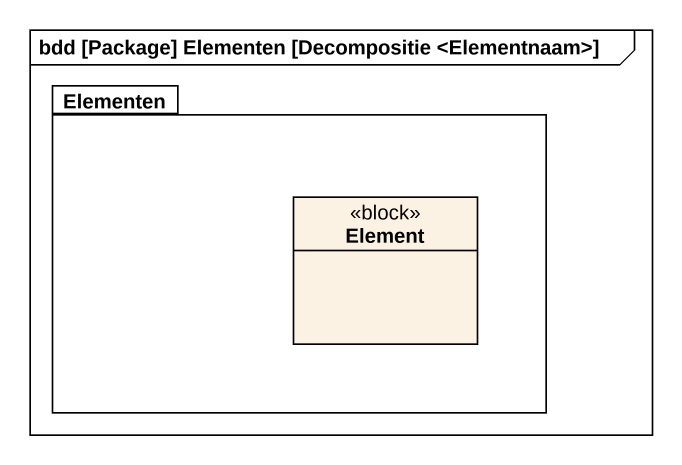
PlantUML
@startuml
mainframe bdd [Package] Elementen [Decompositie <Elementnaam>]
hide circle
hide empty members
package Elementen {
  class Element <<block>>
}
@enduml
